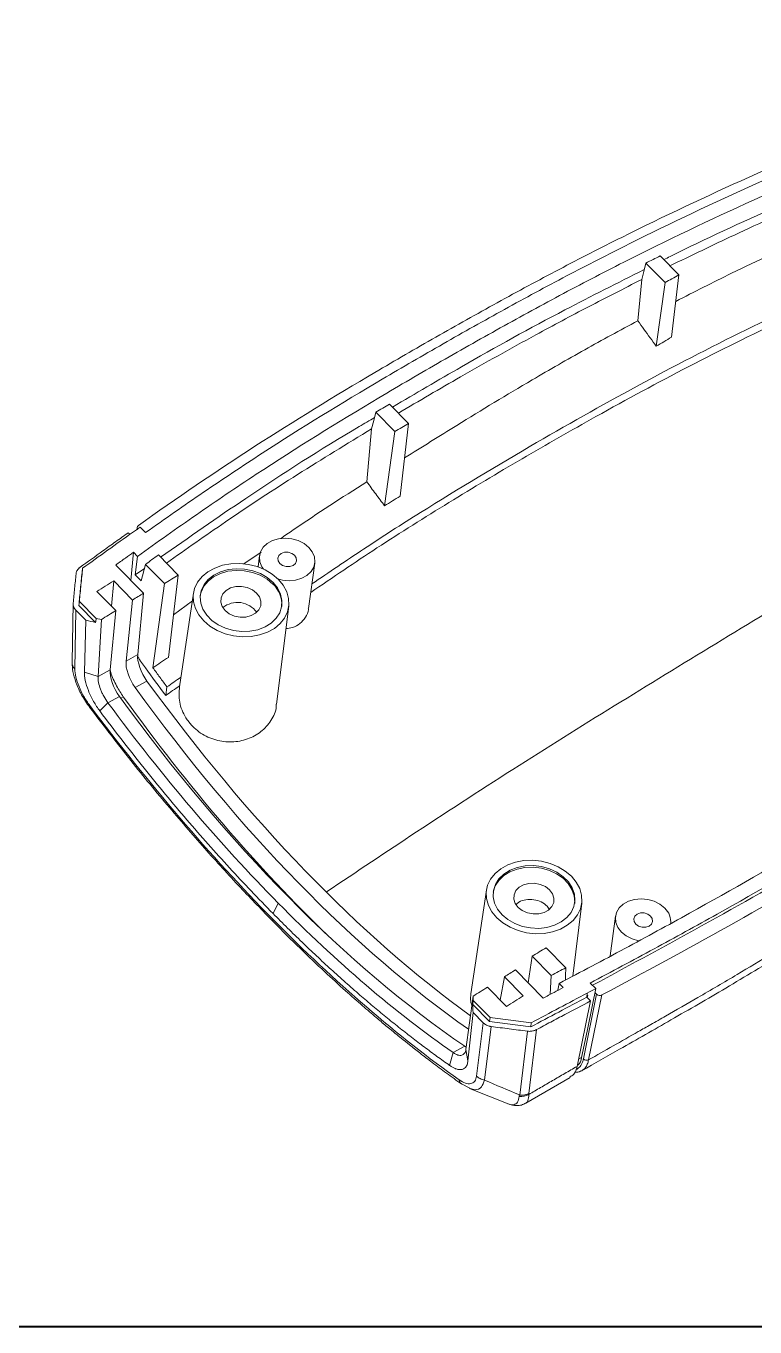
# Model space of a CAD drawing. Header units: inches. Extents: x 2021 to 3023, y 1089 to 1338.
# Drawn here: x 2230.9 to 2259.7, y 1141.9 to 1193.3 of the extents above; entities that cross this region are included whole.
import ezdxf

# ---------------------------------------------------------------- set-up
doc = ezdxf.new("R2010")
doc.units = ezdxf.units.IN
doc.layers.add('粗实线', color=7, linetype='Continuous', lineweight=30)

msp = doc.modelspace()

# ---------------------------------------------------------------- linework, layer by layer
at = {"color": 7, "linetype": 'Continuous', "lineweight": 15}
for p, q in [((2256.153, 1183.193), (2255.393, 1183.963)), ((2255.961, 1184.245), (2256.697, 1183.499)), ((2256.697, 1183.499), (2256.407, 1181.037)), ((2255.228, 1183.311), (2255.077, 1181.684)), ((2255.807, 1180.677), (2256.153, 1183.193)), ((2245.266, 1178.391), (2246.018, 1177.629)), ((2245.471, 1177.305), (2244.721, 1178.065)), ((2244.556, 1177.412), (2244.363, 1175.318)), ((2245.067, 1174.368), (2245.471, 1177.305)), ((2246.018, 1177.629), (2245.678, 1174.751)), ((2235, 1173.243), (2234.936, 1173.307)), ((2235.287, 1173.513), (2235.281, 1173.444)), ((2235.622, 1173.309), (2235.403, 1173.531)), ((2235.039, 1171.419), (2235.141, 1172.533)), ((2235.141, 1172.533), (2235.301, 1172.371)), ((2235.301, 1172.371), (2235.208, 1171.642)), ((2236.913, 1171.633), (2236.131, 1172.425)), ((2239.504, 1172.073), (2240.184, 1172.541)), ((2240.125, 1172.4), (2240.065, 1171.956)), ((2242.058, 1170.303), (2242.305, 1172.1)), ((2233.109, 1171.739), (2233.132, 1171.901)), ((2235.537, 1170.914), (2234.438, 1172.028)), ((2235.573, 1171.894), (2235.208, 1171.642)), ((2235.208, 1171.642), (2235.448, 1171.399)), ((2235.448, 1171.399), (2235.613, 1172.055)), ((2235.613, 1172.055), (2236.363, 1171.294)), ((2236.528, 1168.378), (2236.913, 1171.633)), ((2234.272, 1170.398), (2234.361, 1171.401)), ((2234.361, 1171.401), (2235.106, 1170.645)), ((2236.363, 1171.294), (2235.906, 1167.97)), ((2232.758, 1170.526), (2232.719, 1168.184)), ((2232.981, 1170.43), (2233.003, 1170.592)), ((2233.003, 1170.592), (2233.67, 1169.915)), ((2234.44, 1170.228), (2233.693, 1170.985)), ((2234.85, 1168.231), (2235.106, 1170.645)), ((2235.308, 1168.485), (2235.537, 1170.914)), ((2236.727, 1170.064), (2237.469, 1170.613)), ((2237.514, 1170.913), (2236.956, 1167.216)), ((2232.827, 1167.917), (2232.866, 1170.244)), ((2232.866, 1170.244), (2233.262, 1169.843)), ((2233.644, 1169.758), (2232.981, 1170.43)), ((2234.218, 1167.88), (2234.44, 1170.228)), ((2240.8, 1166.524), (2241.279, 1170.396)), ((2233.262, 1169.843), (2233.2, 1167.792)), ((2233.872, 1169.872), (2233.67, 1169.915)), ((2233.742, 1167.615), (2233.872, 1169.872)), ((2235.308, 1168.485), (2234.85, 1168.231)), ((2233.2, 1167.792), (2233.742, 1167.615)), ((2234.218, 1167.88), (2233.742, 1167.615)), ((2235.674, 1167.441), (2235.209, 1167.183)), ((2236.414, 1166.872), (2236.464, 1167.211)), ((2233.81, 1166.26), (2234.131, 1166.584)), ((2234.585, 1166.836), (2234.131, 1166.584)), ((2249.094, 1159.178), (2248.475, 1155.08)), ((2240.658, 1158.252), (2240.862, 1158.663)), ((2251.575, 1158.426), (2251.499, 1158.542)), ((2252.502, 1155.776), (2252.859, 1158.661)), ((2254.196, 1158.141), (2253.981, 1156.574)), ((2252.232, 1156.109), (2251.45, 1156.901)), ((2250.901, 1156.562), (2250.736, 1155.512)), ((2251.651, 1155.802), (2250.901, 1156.562)), ((2249.635, 1154.831), (2249.803, 1155.752)), ((2249.803, 1155.752), (2250.548, 1154.997)), ((2251.335, 1154.905), (2250.236, 1156.019)), ((2251.607, 1155.05), (2251.651, 1155.802)), ((2249.881, 1154.582), (2249.134, 1155.338)), ((2251.963, 1155.486), (2251.918, 1155.215)), ((2252.123, 1155.323), (2251.963, 1155.486)), ((2253.08, 1155.107), (2253.057, 1154.944)), ((2253.192, 1155.504), (2253.411, 1155.282)), ((2253.38, 1155.128), (2253.448, 1155.059)), ((2248.282, 1152.881), (2248.563, 1154.985)), ((2248.568, 1154.818), (2248.55, 1154.652)), ((2248.55, 1154.652), (2249.213, 1153.98)), ((2248.563, 1154.985), (2248.568, 1154.818)), ((2248.568, 1154.818), (2249.236, 1154.142)), ((2253.204, 1154.794), (2252.675, 1152.206)), ((2253.448, 1155.059), (2252.925, 1152.504)), ((2253.057, 1154.944), (2253.204, 1154.794)), ((2253.074, 1154.926), (2253.094, 1155.021)), ((2253.127, 1152.464), (2253.652, 1155.032)), ((2248.563, 1154.337), (2248.363, 1152.427)), ((2248.563, 1154.337), (2248.96, 1153.935)), ((2249.213, 1153.98), (2249.236, 1154.142)), ((2248.96, 1153.935), (2248.704, 1151.828)), ((2249.278, 1153.785), (2249.02, 1151.665)), ((2250.407, 1151.077), (2250.713, 1153.599)), ((2250.764, 1151.136), (2251.07, 1153.66)), ((2250.844, 1153.768), (2250.866, 1153.93)), ((2247.783, 1152.751), (2247.639, 1152.246)), ((2248.236, 1153.003), (2247.783, 1152.751)), ((2248.282, 1152.881), (2248.363, 1152.427)), ((2248.104, 1151.515), (2248.438, 1151.343)), ((2250.645, 1150.751), (2252.407, 1151.775)), ((2248.421, 1151.336), (2249.955, 1150.725))]:
    msp.add_line(p, q, dxfattribs=at)
at = {"color": 8, "linetype": 'Continuous', "lineweight": 15}
for p, q in [((2234.74, 1166.822), (2234.637, 1166.765)), ((2252.855, 1152.562), (2252.734, 1152.493))]:
    msp.add_line(p, q, dxfattribs=at)
at = {"color": 7, "linetype": 'Continuous', "lineweight": 15, "flags": 128}
for points in [[(2255.393, 1183.963), (2255.31, 1183.637), (2255.228, 1183.311)], [(2256.697, 1183.499), (2256.629, 1183.461), (2256.561, 1183.423), (2256.493, 1183.384), (2256.425, 1183.346), (2256.357, 1183.308), (2256.289, 1183.27), (2256.221, 1183.232), (2256.153, 1183.193)], [(2244.721, 1178.065), (2244.639, 1177.739), (2244.556, 1177.412)], [(2246.018, 1177.629), (2245.95, 1177.588), (2245.881, 1177.548), (2245.813, 1177.508), (2245.745, 1177.467), (2245.676, 1177.427), (2245.608, 1177.386), (2245.539, 1177.346), (2245.471, 1177.305)], [(2240.277, 1171.871), (2240.221, 1171.955), (2240.14, 1172.152), (2240.121, 1172.355), (2240.166, 1172.551), (2240.272, 1172.731), (2240.432, 1172.882), (2240.638, 1172.996), (2240.878, 1173.067), (2241.137, 1173.091), (2241.401, 1173.066), (2241.654, 1172.993), (2241.882, 1172.877), (2242.07, 1172.725), (2242.209, 1172.545), (2242.291, 1172.348), (2242.309, 1172.145), (2242.265, 1171.949), (2242.159, 1171.77), (2241.998, 1171.618), (2241.792, 1171.504), (2241.552, 1171.433), (2241.293, 1171.409), (2241.029, 1171.434), (2240.853, 1171.479)], [(2240.872, 1171.461), (2241.064, 1171.226), (2241.199, 1170.972), (2241.273, 1170.707), (2241.283, 1170.439), (2241.229, 1170.178), (2241.112, 1169.933), (2240.936, 1169.712), (2240.709, 1169.522), (2240.436, 1169.371), (2240.128, 1169.263), (2239.795, 1169.201), (2239.448, 1169.189), (2239.1, 1169.226), (2238.761, 1169.312), (2238.444, 1169.442), (2238.16, 1169.613), (2237.917, 1169.82), (2237.725, 1170.054), (2237.59, 1170.308), (2237.516, 1170.574), (2237.506, 1170.841), (2237.56, 1171.102), (2237.677, 1171.348), (2237.852, 1171.569), (2238.08, 1171.758), (2238.353, 1171.91), (2238.661, 1172.018), (2238.994, 1172.079), (2239.341, 1172.091), (2239.689, 1172.054), (2240.028, 1171.969), (2240.345, 1171.838), (2240.629, 1171.667), (2240.872, 1171.461)], [(2240.924, 1172.088), (2240.856, 1172.191), (2240.844, 1172.303), (2240.888, 1172.407), (2240.982, 1172.487), (2241.111, 1172.531), (2241.256, 1172.532), (2241.395, 1172.49), (2241.507, 1172.412), (2241.574, 1172.309), (2241.586, 1172.197), (2241.542, 1172.093), (2241.449, 1172.013), (2241.319, 1171.97), (2241.174, 1171.968), (2241.035, 1172.01), (2240.924, 1172.088)], [(2236.913, 1171.633), (2236.844, 1171.591), (2236.775, 1171.549), (2236.707, 1171.506), (2236.638, 1171.464), (2236.569, 1171.421), (2236.501, 1171.379), (2236.432, 1171.337), (2236.363, 1171.294)], [(2240.658, 1171.342), (2240.428, 1171.534), (2240.157, 1171.689), (2239.854, 1171.802), (2239.532, 1171.867), (2239.204, 1171.881), (2238.885, 1171.845), (2238.586, 1171.76), (2238.32, 1171.629), (2238.098, 1171.457), (2237.93, 1171.252), (2237.821, 1171.021), (2237.777, 1170.776), (2237.799, 1170.524), (2237.886, 1170.278), (2238.035, 1170.046), (2238.24, 1169.838), (2238.492, 1169.664), (2238.781, 1169.529), (2239.095, 1169.44), (2239.421, 1169.4), (2239.746, 1169.411), (2240.057, 1169.472), (2240.341, 1169.581), (2240.586, 1169.733), (2240.782, 1169.922), (2240.921, 1170.141), (2240.998, 1170.381), (2241.009, 1170.63), (2240.954, 1170.881), (2240.836, 1171.121), (2240.658, 1171.342)], [(2240.649, 1171.277), (2240.42, 1171.469), (2240.148, 1171.625), (2239.845, 1171.737), (2239.523, 1171.802), (2239.195, 1171.817), (2238.876, 1171.781), (2238.577, 1171.695), (2238.311, 1171.564), (2238.089, 1171.392), (2237.921, 1171.187), (2237.812, 1170.957), (2237.781, 1170.829)], [(2234.361, 1171.401), (2234.277, 1171.349), (2234.194, 1171.297), (2234.111, 1171.245), (2234.027, 1171.193), (2233.944, 1171.141), (2233.86, 1171.089), (2233.777, 1171.037), (2233.693, 1170.985)], [(2240.008, 1170.921), (2239.842, 1171.049), (2239.64, 1171.139), (2239.417, 1171.183), (2239.191, 1171.178), (2238.981, 1171.124), (2238.804, 1171.026), (2238.674, 1170.891), (2238.602, 1170.731), (2238.593, 1170.558), (2238.648, 1170.386), (2238.764, 1170.23), (2238.929, 1170.102), (2239.132, 1170.012), (2239.355, 1169.968), (2239.58, 1169.973), (2239.79, 1170.027), (2239.967, 1170.125), (2240.097, 1170.26), (2240.169, 1170.421), (2240.178, 1170.593), (2240.123, 1170.765), (2240.008, 1170.921)], [(2252.452, 1159.726), (2252.644, 1159.491), (2252.779, 1159.237), (2252.853, 1158.972), (2252.863, 1158.704), (2252.809, 1158.443), (2252.692, 1158.198), (2252.517, 1157.977), (2252.289, 1157.787), (2252.016, 1157.636), (2251.708, 1157.528), (2251.375, 1157.467), (2251.028, 1157.454), (2250.68, 1157.491), (2250.341, 1157.577), (2250.024, 1157.707), (2249.74, 1157.879), (2249.497, 1158.085), (2249.305, 1158.319), (2249.17, 1158.573), (2249.096, 1158.839), (2249.086, 1159.107), (2249.14, 1159.367), (2249.257, 1159.613), (2249.433, 1159.834), (2249.66, 1160.023), (2249.933, 1160.175), (2250.241, 1160.283), (2250.574, 1160.344), (2250.921, 1160.356), (2251.269, 1160.319), (2251.608, 1160.234), (2251.925, 1160.103), (2252.209, 1159.932), (2252.452, 1159.726)], [(2249.711, 1158.204), (2249.533, 1158.424), (2249.415, 1158.665), (2249.36, 1158.915), (2249.371, 1159.165), (2249.448, 1159.404), (2249.587, 1159.623), (2249.783, 1159.812), (2250.028, 1159.965), (2250.312, 1160.074), (2250.623, 1160.135), (2250.948, 1160.145), (2251.274, 1160.105), (2251.588, 1160.016), (2251.877, 1159.882), (2252.129, 1159.707), (2252.334, 1159.5), (2252.483, 1159.268), (2252.57, 1159.021), (2252.592, 1158.77), (2252.548, 1158.524), (2252.439, 1158.294), (2252.271, 1158.089), (2252.049, 1157.917), (2251.783, 1157.786), (2251.485, 1157.7), (2251.165, 1157.664), (2250.837, 1157.679), (2250.516, 1157.744), (2250.212, 1157.856), (2249.941, 1158.012), (2249.711, 1158.204)], [(2252.58, 1158.652), (2252.583, 1158.705), (2252.561, 1158.957), (2252.474, 1159.203), (2252.325, 1159.435), (2252.12, 1159.643), (2251.868, 1159.817), (2251.579, 1159.952), (2251.265, 1160.041), (2250.939, 1160.081), (2250.614, 1160.07), (2250.303, 1160.009), (2250.019, 1159.9), (2249.774, 1159.748), (2249.578, 1159.559), (2249.439, 1159.34), (2249.362, 1159.1), (2249.361, 1159.094)], [(2250.344, 1158.495), (2250.229, 1158.652), (2250.173, 1158.823), (2250.182, 1158.996), (2250.254, 1159.156), (2250.384, 1159.291), (2250.561, 1159.39), (2250.771, 1159.443), (2250.997, 1159.448), (2251.22, 1159.404), (2251.422, 1159.314), (2251.588, 1159.186), (2251.703, 1159.03), (2251.758, 1158.859), (2251.75, 1158.686), (2251.677, 1158.525), (2251.547, 1158.39), (2251.37, 1158.292), (2251.16, 1158.238), (2250.935, 1158.233), (2250.712, 1158.277), (2250.509, 1158.367), (2250.344, 1158.495)], [(2255.099, 1157.176), (2254.847, 1157.248), (2254.619, 1157.364), (2254.43, 1157.517), (2254.291, 1157.696), (2254.21, 1157.893), (2254.191, 1158.096), (2254.236, 1158.293), (2254.342, 1158.472), (2254.503, 1158.623), (2254.709, 1158.738), (2254.949, 1158.809), (2255.208, 1158.832), (2255.472, 1158.807), (2255.725, 1158.735), (2255.952, 1158.619), (2256.141, 1158.466), (2256.141, 1158.466)], [(2255.577, 1158.153), (2255.466, 1158.232), (2255.327, 1158.273), (2255.182, 1158.272), (2255.052, 1158.228), (2254.958, 1158.148), (2254.914, 1158.044), (2254.927, 1157.932), (2254.994, 1157.83), (2255.106, 1157.751), (2255.245, 1157.71), (2255.39, 1157.711), (2255.519, 1157.755), (2255.613, 1157.835), (2255.657, 1157.939), (2255.644, 1158.051), (2255.577, 1158.153)], [(2250.901, 1156.562), (2250.969, 1156.605), (2251.038, 1156.647), (2251.107, 1156.69), (2251.175, 1156.732), (2251.244, 1156.774), (2251.313, 1156.817), (2251.381, 1156.859), (2251.45, 1156.901)], [(2252.213, 1155.62), (2252.22, 1155.793), (2252.232, 1156.109)], [(2253.411, 1155.282), (2253.281, 1154.647), (2253.068, 1153.605), (2252.855, 1152.562)], [(2249.881, 1154.582), (2249.964, 1154.634), (2250.048, 1154.686), (2250.131, 1154.738), (2250.214, 1154.789), (2250.298, 1154.841), (2250.381, 1154.893), (2250.465, 1154.945), (2250.548, 1154.997)]]:
    msp.add_lwpolyline(points, dxfattribs=at)
at = {"color": 7, "linetype": 'Continuous', "lineweight": 15}
for centre, radius, start, end in [((2239.892, 1170.466), 1.11, 355.9367, 47.0092), ((2239.254, 1169.616), 0.933, 35.7942, 128.5661), ((2255.642, 1157.923), 0.737, 353.6809, 47.4717), ((2253.055, 1152.63), 0.181, 224.3434, 293.5435), ((2250.473, 1151.594), 0.576, 261.5736, 300.3921)]:
    msp.add_arc(centre, radius, start, end, dxfattribs=at)
for centre, major_axis, ratio, start_param, end_param in [((2235.362, 953.838), (241.104, 248.125), 0.489317, 1.103652, 1.105248), ((2235.362, 953.838), (241.104, 248.125), 0.489317, 1.107714, 1.109819), ((2235.933, 1167.876), (-0.488, 0.873), 0.45319, 0.581015, 1.827219), ((2235.476, 1167.623), (-0.483, 0.876), 0.461142, 0.583817, 1.830021), ((2234.844, 1167.272), (-0.488, 0.873), 0.45319, 0.581015, 1.827219), ((2245.606, 1184.15), (-18.736, 33.496), 0.45319, 1.827219, 2.370364), ((2245.441, 1184.058), (-18.53, 33.61), 0.461142, 1.830021, 2.389651), ((2244.517, 1183.545), (-18.736, 33.496), 0.45319, 1.827219, 2.40659), ((2245.441, 1184.058), (-19.134, 34.705), 0.461142, 1.824004, 2.164559), ((2235.074, 954.13), (250.999, 238.105), 0.436308, 1.122527, 1.124123), ((2235.074, 954.13), (250.999, 238.105), 0.436308, 1.12659, 1.128694), ((2248.139, 1153.798), (-0.488, 0.873), 0.45319, 2.40659, 2.499375)]:
    msp.add_ellipse(centre, major_axis=major_axis, ratio=ratio, start_param=start_param, end_param=end_param, dxfattribs=at)
for points, knots in [([(2235.336, 1173.592), (2236.849, 1174.667), (2238.38, 1175.713), (2241.5, 1177.728), (2243.086, 1178.699), (2245.486, 1180.114), (2246.289, 1180.579), (2247.9, 1181.497), (2248.708, 1181.951), (2250.33, 1182.845), (2251.145, 1183.284), (2252.785, 1184.146), (2253.611, 1184.568), (2256.103, 1185.81), (2257.783, 1186.603), (2261.171, 1188.127), (2262.878, 1188.86), (2266.318, 1190.265), (2268.051, 1190.936), (2271.549, 1192.204), (2273.317, 1192.799), (2275.115, 1193.336)], [0, 0, 0, 0, 0.125, 0.125, 0.25, 0.25, 0.3125, 0.3125, 0.375, 0.375, 0.4375, 0.4375, 0.5, 0.5, 0.625, 0.625, 0.75, 0.75, 0.875, 0.875, 1, 1, 1, 1]), ([(2276.041, 1192.73), (2274.193, 1192.186), (2272.376, 1191.579), (2268.786, 1190.281), (2267.009, 1189.592), (2263.48, 1188.15), (2261.731, 1187.396), (2258.258, 1185.827), (2256.536, 1185.01), (2253.985, 1183.729), (2253.14, 1183.293), (2251.46, 1182.403), (2250.626, 1181.948), (2248.964, 1181.025), (2248.135, 1180.557), (2246.484, 1179.608), (2245.662, 1179.128), (2243.206, 1177.664), (2241.586, 1176.659), (2239.201, 1175.091), (2238.413, 1174.559), (2236.849, 1173.476), (2236.074, 1172.926), (2235.301, 1172.371)], [0, 0, 0, 0, 0.125, 0.125, 0.25, 0.25, 0.375, 0.375, 0.5, 0.5, 0.5625, 0.5625, 0.625, 0.625, 0.6875, 0.6875, 0.75, 0.75, 0.875, 0.875, 0.9375, 0.9375, 1, 1, 1, 1]), ([(2275.421, 1193.093), (2273.621, 1192.555), (2271.852, 1191.959), (2268.349, 1190.688), (2266.614, 1190.015), (2263.173, 1188.608), (2261.466, 1187.874), (2258.079, 1186.349), (2256.4, 1185.555), (2253.909, 1184.312), (2253.083, 1183.889), (2251.44, 1183.025), (2250.623, 1182.583), (2248.998, 1181.687), (2248.189, 1181.232), (2246.576, 1180.311), (2245.773, 1179.845), (2243.372, 1178.428), (2241.787, 1177.456), (2239.448, 1175.941), (2238.675, 1175.427), (2237.14, 1174.38), (2236.379, 1173.848), (2235.622, 1173.309)], [0, 0, 0, 0, 0.125, 0.125, 0.25, 0.25, 0.375, 0.375, 0.5, 0.5, 0.5625, 0.5625, 0.625, 0.625, 0.6875, 0.6875, 0.75, 0.75, 0.875, 0.875, 0.9375, 0.9375, 1, 1, 1, 1]), ([(2266.137, 1188.529), (2265.724, 1188.368), (2263.856, 1187.641), (2260.596, 1186.205), (2257.66, 1184.892), (2256.189, 1184.143), (2256.105, 1184.1)], [0, 0, 0, 0, 0.1213945, 0.5477547, 0.9741057, 1, 1, 1, 1]), ([(2256.345, 1183.856), (2257.192, 1184.265), (2259.064, 1185.169), (2262.295, 1186.617), (2264.696, 1187.61), (2266.044, 1188.168)], [0, 0, 0, 0, 0.265895, 0.587685, 1, 1, 1, 1]), ([(2256.574, 1182.452), (2257.308, 1182.825), (2259.07, 1183.721), (2262.182, 1185.174), (2264.581, 1186.263), (2265.924, 1186.873)], [0, 0, 0, 0, 0.239493, 0.574334, 1, 1, 1, 1]), ([(2242.192, 1171.278), (2242.872, 1171.742), (2244.287, 1172.707), (2247.236, 1174.593), (2250.928, 1176.81), (2255.308, 1179.276), (2259.621, 1181.493), (2264.012, 1183.538), (2266.994, 1184.817), (2268.485, 1185.457)], [0, 0, 0, 0, 0.082318, 0.171334, 0.349624, 0.51191, 0.674175, 0.837085, 1, 1, 1, 1]), ([(2242.146, 1170.945), (2243.016, 1171.536), (2244.811, 1172.756), (2247.605, 1174.507), (2250.493, 1176.237), (2253.653, 1178.042), (2257.083, 1179.898), (2260.813, 1181.74), (2264.596, 1183.476), (2267.158, 1184.572), (2268.439, 1185.12)], [0, 0, 0, 0, 0.105177, 0.217036, 0.329129, 0.441225, 0.580716, 0.720203, 0.860102, 1, 1, 1, 1]), ([(2255.328, 1183.705), (2254.28, 1183.18), (2251.839, 1181.957), (2248.535, 1180.131), (2246.287, 1178.806), (2245.382, 1178.273)], [0, 0, 0, 0, 0.310251, 0.722472, 1, 1, 1, 1]), ([(2245.615, 1178.037), (2246.431, 1178.516), (2248.229, 1179.57), (2250.733, 1180.965), (2253.12, 1182.245), (2254.525, 1182.956), (2255.228, 1183.311)], [0, 0, 0, 0, 0.258349, 0.569409, 0.784676, 1, 1, 1, 1]), ([(2245.856, 1176.259), (2246.543, 1176.691), (2248.212, 1177.741), (2250.585, 1179.168), (2252.972, 1180.548), (2254.375, 1181.306), (2255.077, 1181.684)], [0, 0, 0, 0, 0.226816, 0.551578, 0.775744, 1, 1, 1, 1]), ([(2255.077, 1181.684), (2255.158, 1181.572), (2255.319, 1181.346), (2255.562, 1181.01), (2255.725, 1180.788), (2255.807, 1180.677)], [0, 0, 0, 0, 0.333287, 0.66661, 1, 1, 1, 1]), ([(2255.807, 1180.677), (2255.907, 1180.737), (2256.007, 1180.797), (2256.107, 1180.857), (2256.207, 1180.917), (2256.307, 1180.977), (2256.407, 1181.037)], [0, 0, 0, 0, 0.00076816, 0.00076816, 0.00076816, 0.001536322, 0.001536322, 0.001536322, 0.001536322]), ([(2289.448, 1179.143), (2288.117, 1178.076), (2286.727, 1177.036), (2283.881, 1174.983), (2282.427, 1173.968), (2279.472, 1171.944), (2277.972, 1170.938), (2274.93, 1168.933), (2273.386, 1167.936), (2271.03, 1166.456), (2270.239, 1165.966), (2268.642, 1164.991), (2267.837, 1164.507), (2266.219, 1163.539), (2265.406, 1163.055), (2263.774, 1162.088), (2262.954, 1161.605), (2260.481, 1160.159), (2258.814, 1159.201), (2256.271, 1157.792), (2255.417, 1157.327), (2253.698, 1156.403), (2252.831, 1155.945), (2251.963, 1155.486)], [0, 0, 0, 0, 0.125, 0.125, 0.25, 0.25, 0.375, 0.375, 0.5, 0.5, 0.5625, 0.5625, 0.625, 0.625, 0.6875, 0.6875, 0.75, 0.75, 0.875, 0.875, 0.9375, 0.9375, 1, 1, 1, 1]), ([(2253.192, 1155.504), (2254.038, 1155.952), (2254.88, 1156.402), (2256.552, 1157.308), (2257.383, 1157.765), (2259.854, 1159.147), (2261.476, 1160.085), (2263.883, 1161.498), (2264.681, 1161.969), (2266.27, 1162.913), (2267.062, 1163.384), (2268.637, 1164.328), (2269.42, 1164.801), (2270.973, 1165.754), (2271.744, 1166.233), (2274.037, 1167.677), (2275.543, 1168.651), (2278.511, 1170.608), (2279.974, 1171.59), (2282.855, 1173.562), (2284.273, 1174.552), (2287.053, 1176.552), (2288.412, 1177.564), (2289.72, 1178.603)], [0, 0, 0, 0, 0.0625, 0.0625, 0.125, 0.125, 0.25, 0.25, 0.3125, 0.3125, 0.375, 0.375, 0.4375, 0.4375, 0.5, 0.5, 0.625, 0.625, 0.75, 0.75, 0.875, 0.875, 1, 1, 1, 1]), ([(2289.679, 1178.442), (2288.743, 1177.717), (2286.869, 1176.268), (2283.573, 1173.927), (2279.864, 1171.364), (2275.694, 1168.598), (2271.408, 1165.87), (2266.999, 1163.195), (2262.499, 1160.54), (2257.949, 1157.924), (2254.823, 1156.244), (2253.28, 1155.415)], [0, 0, 0, 0, 0.088491, 0.176994, 0.295046, 0.413127, 0.531172, 0.648882, 0.7666, 0.884794, 1, 1, 1, 1]), ([(2244.668, 1177.855), (2244.467, 1177.738), (2242.735, 1176.73), (2239.898, 1174.914), (2237.332, 1173.119), (2236.216, 1172.339)], [0, 0, 0, 0, 0.069141, 0.59527, 1, 1, 1, 1]), ([(2253.652, 1155.032), (2255.341, 1155.927), (2257.012, 1156.831), (2260.302, 1158.674), (2261.921, 1159.612), (2264.324, 1161.023), (2265.121, 1161.495), (2266.709, 1162.437), (2267.499, 1162.908), (2269.073, 1163.851), (2269.855, 1164.324), (2271.406, 1165.277), (2272.176, 1165.755), (2274.467, 1167.199), (2275.971, 1168.172), (2278.934, 1170.127), (2280.396, 1171.108), (2283.276, 1173.08), (2284.695, 1174.07), (2287.472, 1176.068), (2288.829, 1177.079), (2290.135, 1178.115)], [0, 0, 0, 0, 0.125, 0.125, 0.25, 0.25, 0.3125, 0.3125, 0.375, 0.375, 0.4375, 0.4375, 0.5, 0.5, 0.625, 0.625, 0.75, 0.75, 0.875, 0.875, 1, 1, 1, 1]), ([(2236.446, 1172.106), (2237.22, 1172.652), (2238.923, 1173.853), (2241.625, 1175.626), (2243.577, 1176.815), (2244.556, 1177.412)], [0, 0, 0, 0, 0.293362, 0.645646, 1, 1, 1, 1]), ([(2289.761, 1176.631), (2289.656, 1176.551), (2289.443, 1176.391), (2289.118, 1176.146), (2288.786, 1175.895), (2288.444, 1175.638), (2288.095, 1175.376), (2287.514, 1174.94), (2286.66, 1174.302), (2285.56, 1173.482), (2284.311, 1172.553), (2282.949, 1171.543), (2281.582, 1170.541), (2280.103, 1169.482), (2278.431, 1168.312), (2276.83, 1167.218), (2275.481, 1166.31), (2274.408, 1165.593), (2273.345, 1164.889), (2271.97, 1163.983), (2270.093, 1162.757), (2268.13, 1161.502), (2266.522, 1160.483), (2264.969, 1159.502), (2262.929, 1158.222), (2260.749, 1156.883), (2258.948, 1155.804), (2257.547, 1154.984), (2256.403, 1154.327), (2255.618, 1153.88), (2254.928, 1153.487), (2254.109, 1153.023), (2253.452, 1152.649), (2253.127, 1152.464)], [0, 0, 0, 0, 0.01018, 0.020535, 0.031064, 0.04177, 0.052652, 0.063709, 0.095605, 0.13065, 0.162499, 0.206226, 0.249725, 0.280649, 0.333025, 0.392088, 0.415533, 0.445627, 0.481109, 0.502968, 0.557875, 0.632751, 0.658791, 0.684531, 0.754685, 0.818067, 0.853008, 0.892566, 0.924443, 0.93909, 0.951344, 0.975954, 1, 1, 1, 1]), ([(2252.867, 1152.038), (2253.364, 1152.322), (2254.547, 1152.996), (2256.444, 1154.074), (2258.606, 1155.33), (2260.893, 1156.706), (2263.307, 1158.201), (2265.848, 1159.799), (2268.495, 1161.477), (2271.226, 1163.242), (2274.019, 1165.084), (2276.886, 1167.008), (2279.351, 1168.711), (2281.406, 1170.182), (2283.022, 1171.368), (2284.65, 1172.577), (2286.281, 1173.792), (2287.905, 1175.005), (2288.939, 1175.784), (2289.462, 1176.177)], [0, 0, 0, 0, 0.036841, 0.087716, 0.142559, 0.201273, 0.263769, 0.330044, 0.400179, 0.472743, 0.548981, 0.628956, 0.7127, 0.75809, 0.80445, 0.851779, 0.900133, 0.949543, 1, 1, 1, 1]), ([(2240.965, 1173.079), (2241.127, 1173.191), (2242.24, 1173.96), (2243.385, 1174.692), (2244.363, 1175.318)], [0, 0, 0, 0, 0.145684, 1, 1, 1, 1]), ([(2244.363, 1175.318), (2244.48, 1175.159), (2244.714, 1174.84), (2244.949, 1174.526), (2245.067, 1174.368)], [0, 0, 0, 0, 0.500022, 1, 1, 1, 1]), ([(2245.067, 1174.368), (2245.169, 1174.432), (2245.271, 1174.496), (2245.373, 1174.56), (2245.475, 1174.624), (2245.577, 1174.688), (2245.678, 1174.751)], [0, 0, 0, 0, 0.000781445, 0.000781445, 0.000781445, 0.001562889, 0.001562889, 0.001562889, 0.001562889]), ([(2234.936, 1173.307), (2234.769, 1173.187), (2234.601, 1173.068), (2234.434, 1172.948), (2234.267, 1172.828), (2234.1, 1172.708), (2233.932, 1172.587), (2233.633, 1172.372), (2233.333, 1172.156), (2233.032, 1171.94)], [0, 0, 0, 0, 0.001364407, 0.001364407, 0.001364407, 0.002728814, 0.002728814, 0.002728814, 0.005175308, 0.005175308, 0.005175308, 0.005175308]), ([(2235.107, 1173.32), (2234.778, 1173.084), (2234.449, 1172.848), (2234.12, 1172.612), (2233.791, 1172.375), (2233.461, 1172.138), (2233.132, 1171.901)], [0, 0, 0, 0, 0.002684658, 0.002684658, 0.002684658, 0.005369355, 0.005369355, 0.005369355, 0.005369355]), ([(2235.32, 1173.429), (2235.296, 1173.454), (2235.285, 1173.484), (2235.291, 1173.544), (2235.308, 1173.572), (2235.336, 1173.592)], [0, 0, 0, 0, 0.5, 0.5, 1, 1, 1, 1]), ([(2234.438, 1172.028), (2234.502, 1172.074), (2234.565, 1172.12), (2234.629, 1172.166), (2234.693, 1172.211), (2234.756, 1172.257), (2234.82, 1172.303), (2234.927, 1172.38), (2235.034, 1172.456), (2235.141, 1172.533)], [0, 0, 0, 0, 0.000519691, 0.000519691, 0.000519691, 0.001039382, 0.001039382, 0.001039382, 0.00191163, 0.00191163, 0.00191163, 0.00191163]), ([(2232.872, 1171.678), (2232.853, 1171.486), (2232.834, 1171.294), (2232.815, 1171.102), (2232.796, 1170.91), (2232.777, 1170.718), (2232.758, 1170.526)], [0, 0, 0, 0, 0.001451062, 0.001451062, 0.001451062, 0.002902126, 0.002902126, 0.002902126, 0.002902126]), ([(2232.872, 1171.678), (2232.873, 1171.692), (2232.877, 1171.718), (2232.888, 1171.756), (2232.903, 1171.792), (2232.922, 1171.824), (2232.942, 1171.853), (2232.964, 1171.879), (2232.986, 1171.902), (2233.009, 1171.922), (2233.025, 1171.934), (2233.032, 1171.94)], [0, 0, 0, 0, 0.135878, 0.266955, 0.392402, 0.511551, 0.623893, 0.729072, 0.826869, 0.917181, 1, 1, 1, 1]), ([(2232.981, 1170.43), (2233.002, 1170.648), (2233.024, 1170.866), (2233.045, 1171.085), (2233.067, 1171.303), (2233.088, 1171.521), (2233.109, 1171.739)], [0, 0, 0, 0, 0.00164854, 0.00164854, 0.00164854, 0.003297083, 0.003297083, 0.003297083, 0.003297083]), ([(2233.132, 1171.901), (2233.11, 1171.683), (2233.089, 1171.465), (2233.067, 1171.246), (2233.046, 1171.028), (2233.025, 1170.81), (2233.003, 1170.592)], [0, 0, 0, 0, 0.001648536, 0.001648536, 0.001648536, 0.003297074, 0.003297074, 0.003297074, 0.003297074]), ([(2232.866, 1170.244), (2232.857, 1170.253), (2232.838, 1170.274), (2232.813, 1170.309), (2232.789, 1170.351), (2232.766, 1170.408), (2232.755, 1170.468), (2232.757, 1170.511), (2232.758, 1170.526)], [0, 0, 0, 0, 0.116496, 0.250823, 0.402892, 0.572067, 0.852838, 1, 1, 1, 1]), ([(2241.169, 1169.513), (2241.257, 1169.523), (2241.46, 1169.546), (2241.736, 1169.705), (2241.949, 1169.953), (2242.056, 1170.169), (2242.053, 1170.292), (2242.052, 1170.303)], [0, 0, 0, 0, 0.191036, 0.446834, 0.706135, 0.971907, 1, 1, 1, 1]), ([(2232.719, 1168.184), (2232.715, 1168.138), (2232.721, 1168.089), (2232.759, 1167.997), (2232.789, 1167.954), (2232.827, 1167.917)], [0, 0, 0, 0, 0.5, 0.5, 1, 1, 1, 1]), ([(2232.718, 1168.159), (2232.724, 1168.047), (2232.737, 1167.81), (2232.863, 1167.377), (2233.083, 1166.877), (2233.301, 1166.561), (2233.415, 1166.396)], [0, 0, 0, 0, 0.210009, 0.447104, 0.71071, 1, 1, 1, 1]), ([(2235.309, 1168.395), (2235.41, 1168.251), (2235.774, 1167.736), (2236.146, 1167.234), (2236.414, 1166.872)], [0, 0, 0, 0, 0.278385, 1, 1, 1, 1]), ([(2235.906, 1167.97), (2236.009, 1168.038), (2236.216, 1168.174), (2236.424, 1168.309), (2236.528, 1168.378)], [0, 0, 0, 0, 0.4951796, 1, 1, 1, 1]), ([(2235.906, 1167.97), (2235.999, 1167.843), (2236.184, 1167.589), (2236.371, 1167.337), (2236.464, 1167.211)], [0, 0, 0, 0, 0.500126, 1, 1, 1, 1]), ([(2232.827, 1167.917), (2232.827, 1167.822), (2232.841, 1167.712), (2232.896, 1167.475), (2232.937, 1167.349), (2233.042, 1167.091), (2233.106, 1166.96), (2233.251, 1166.706), (2233.331, 1166.583), (2233.416, 1166.471)], [0, 0, 0, 0, 0.25, 0.25, 0.5, 0.5, 0.75, 0.75, 1, 1, 1, 1]), ([(2233.81, 1166.26), (2233.728, 1166.371), (2233.558, 1166.626), (2233.345, 1167.065), (2233.217, 1167.483), (2233.198, 1167.702), (2233.2, 1167.792)], [0, 0, 0, 0, 0.25, 0.5, 0.75, 0.9999998, 0.9999998, 0.9999998, 0.9999998]), ([(2234.131, 1166.584), (2234.07, 1166.667), (2234.015, 1166.753), (2233.941, 1166.889), (2233.917, 1166.936), (2233.874, 1167.028), (2233.855, 1167.074), (2233.803, 1167.211), (2233.777, 1167.302), (2233.744, 1167.469), (2233.738, 1167.547), (2233.742, 1167.615)], [0, 0, 0, 0, 0.25, 0.25, 0.375, 0.375, 0.5, 0.5, 0.75, 0.75, 1, 1, 1, 1]), ([(2234.74, 1166.822), (2234.65, 1166.961), (2234.454, 1167.261), (2234.276, 1167.642), (2234.231, 1167.843), (2234.224, 1167.875)], [0, 0, 0, 0, 0.41783, 0.906422, 1, 1, 1, 1]), ([(2236.962, 1167.216), (2236.95, 1167.012), (2236.923, 1166.594), (2237.121, 1166.12), (2237.405, 1165.706), (2237.776, 1165.359), (2238.377, 1165.082), (2239.03, 1165.004), (2239.658, 1165.122), (2240.207, 1165.42), (2240.595, 1165.87), (2240.793, 1166.265), (2240.786, 1166.493), (2240.785, 1166.524)], [0, 0, 0, 0, 0.1065417, 0.2195534, 0.2542842, 0.3593875, 0.4646006, 0.5673925, 0.6690949, 0.7717751, 0.8764996, 0.9834406, 1, 1, 1, 1]), ([(2233.416, 1166.471), (2234.576, 1164.927), (2235.766, 1163.442), (2238.184, 1160.619), (2239.411, 1159.282), (2240.644, 1158.032)], [0, 0, 0, 0, 0.5, 0.5, 1, 1, 1, 1]), ([(2240.862, 1158.663), (2239.708, 1159.832), (2238.563, 1161.085), (2236.311, 1163.736), (2235.206, 1165.131), (2234.131, 1166.584)], [0, 0, 0, 0, 0.5, 0.5, 1, 1, 1, 1]), ([(2233.408, 1166.407), (2233.916, 1165.74), (2234.923, 1164.42), (2236.442, 1162.566), (2237.922, 1160.852), (2239.327, 1159.307), (2240.241, 1158.368), (2240.677, 1157.919)], [0, 0, 0, 0, 0.216549, 0.429067, 0.631483, 0.823799, 1, 1, 1, 1]), ([(2251.499, 1158.542), (2251.425, 1158.602), (2251.276, 1158.724), (2250.965, 1158.813), (2250.652, 1158.809), (2250.401, 1158.735), (2250.304, 1158.641), (2250.271, 1158.608)], [0, 0, 0, 0, 0.220152, 0.440304, 0.660457, 0.880609, 1, 1, 1, 1]), ([(2240.658, 1158.252), (2240.754, 1158.155), (2240.945, 1157.963), (2241.231, 1157.678), (2241.517, 1157.397), (2241.804, 1157.119), (2242.09, 1156.845), (2242.377, 1156.574), (2242.663, 1156.307), (2242.949, 1156.044), (2243.236, 1155.784), (2243.522, 1155.528), (2243.808, 1155.276), (2244.17, 1154.961), (2244.605, 1154.59), (2245.115, 1154.167), (2245.623, 1153.756), (2246.13, 1153.359), (2246.635, 1152.975), (2247.138, 1152.602), (2247.472, 1152.365), (2247.639, 1152.246)], [0, 0, 0, 0, 0.040827, 0.081626, 0.122403, 0.163163, 0.203912, 0.244656, 0.2854, 0.326151, 0.366914, 0.407694, 0.448498, 0.489332, 0.562359, 0.635306, 0.708207, 0.781094, 0.854, 0.926958, 1, 1, 1, 1]), ([(2247.783, 1152.751), (2246.644, 1153.539), (2245.491, 1154.433), (2243.174, 1156.412), (2242.017, 1157.492), (2240.862, 1158.663)], [0, 0, 0, 0, 0.5, 0.5, 1, 1, 1, 1]), ([(2240.644, 1158.032), (2241.877, 1156.783), (2243.116, 1155.621), (2245.579, 1153.497), (2246.805, 1152.535), (2248.01, 1151.682)], [0, 0, 0, 0, 0.5, 0.5, 1, 1, 1, 1]), ([(2240.678, 1157.918), (2241.031, 1157.564), (2241.704, 1156.889), (2242.653, 1155.99), (2243.474, 1155.238), (2244.151, 1154.64), (2244.684, 1154.181), (2245.058, 1153.866), (2245.31, 1153.658), (2245.511, 1153.493), (2245.754, 1153.295), (2246.078, 1153.035), (2246.484, 1152.716), (2246.972, 1152.342), (2247.525, 1151.929), (2247.914, 1151.651), (2248.115, 1151.508)], [0, 0, 0, 0, 0.141925, 0.270766, 0.380507, 0.471139, 0.542656, 0.595053, 0.6218, 0.643835, 0.676303, 0.719931, 0.774721, 0.840676, 0.917798, 1, 1, 1, 1]), ([(2250.866, 1153.93), (2251.234, 1154.127), (2251.603, 1154.324), (2251.973, 1154.52), (2252.342, 1154.716), (2252.711, 1154.911), (2253.08, 1155.106)], [0, 0, 0, 0, 0.002684656, 0.002684656, 0.002684656, 0.005369354, 0.005369354, 0.005369354, 0.005369354]), ([(2251.335, 1154.905), (2251.406, 1154.943), (2251.478, 1154.981), (2251.549, 1155.019), (2251.621, 1155.057), (2251.692, 1155.095), (2251.764, 1155.133), (2251.884, 1155.196), (2252.003, 1155.26), (2252.123, 1155.323)], [0, 0, 0, 0, 0.000519691, 0.000519691, 0.000519691, 0.001039382, 0.001039382, 0.001039382, 0.00191163, 0.00191163, 0.00191163, 0.00191163]), ([(2248.515, 1154.627), (2248.509, 1154.641), (2248.472, 1154.729), (2248.455, 1154.883), (2248.473, 1155.022), (2248.48, 1155.079)], [0, 0, 0, 0, 0.103276, 0.627896, 1, 1, 1, 1]), ([(2253.057, 1154.944), (2252.688, 1154.749), (2252.319, 1154.554), (2251.95, 1154.358), (2251.581, 1154.162), (2251.212, 1153.966), (2250.844, 1153.768)], [0, 0, 0, 0, 0.002683361, 0.002683361, 0.002683361, 0.005366763, 0.005366763, 0.005366763, 0.005366763]), ([(2251.07, 1153.66), (2251.258, 1153.761), (2251.445, 1153.861), (2251.633, 1153.961), (2251.82, 1154.061), (2252.008, 1154.16), (2252.195, 1154.26), (2252.532, 1154.438), (2252.868, 1154.616), (2253.204, 1154.794)], [0, 0, 0, 0, 0.001364407, 0.001364407, 0.001364407, 0.002728814, 0.002728814, 0.002728814, 0.005175307, 0.005175307, 0.005175307, 0.005175307]), ([(2253.448, 1155.059), (2253.472, 1155.035), (2253.507, 1155.018), (2253.581, 1155.008), (2253.621, 1155.015), (2253.652, 1155.032)], [0, 0, 0, 0, 0.5, 0.5, 1, 1, 1, 1]), ([(2249.236, 1154.142), (2249.507, 1154.107), (2249.779, 1154.072), (2250.051, 1154.036), (2250.322, 1154.001), (2250.594, 1153.965), (2250.866, 1153.93)], [0, 0, 0, 0, 0.001648536, 0.001648536, 0.001648536, 0.003297074, 0.003297074, 0.003297074, 0.003297074]), ([(2249.278, 1153.785), (2249.267, 1153.787), (2249.24, 1153.791), (2249.191, 1153.802), (2249.127, 1153.823), (2249.061, 1153.855), (2249.003, 1153.895), (2248.973, 1153.923), (2248.96, 1153.935)], [0, 0, 0, 0, 0.087132, 0.220021, 0.399625, 0.635335, 0.835798, 1, 1, 1, 1]), ([(2250.844, 1153.768), (2250.572, 1153.804), (2250.3, 1153.839), (2250.028, 1153.874), (2249.757, 1153.91), (2249.485, 1153.945), (2249.213, 1153.98)], [0, 0, 0, 0, 0.00164854, 0.00164854, 0.00164854, 0.003297083, 0.003297083, 0.003297083, 0.003297083]), ([(2249.278, 1153.785), (2249.517, 1153.754), (2249.756, 1153.723), (2249.995, 1153.692), (2250.234, 1153.661), (2250.474, 1153.63), (2250.713, 1153.599)], [0, 0, 0, 0, 0.001451062, 0.001451062, 0.001451062, 0.002902126, 0.002902126, 0.002902126, 0.002902126]), ([(2251.07, 1153.66), (2251.057, 1153.654), (2251.028, 1153.639), (2250.98, 1153.621), (2250.923, 1153.606), (2250.858, 1153.596), (2250.787, 1153.592), (2250.738, 1153.596), (2250.713, 1153.599)], [0, 0, 0, 0, 0.12706, 0.270968, 0.43145, 0.607643, 0.797957, 1, 1, 1, 1]), ([(2248.282, 1152.881), (2248.273, 1152.817), (2248.255, 1152.766), (2248.214, 1152.707), (2248.197, 1152.691), (2248.161, 1152.665), (2248.141, 1152.656), (2248.074, 1152.638), (2248.022, 1152.641), (2247.909, 1152.675), (2247.847, 1152.706), (2247.783, 1152.751)], [0, 0, 0, 0, 0.25, 0.25, 0.375, 0.375, 0.5, 0.5, 0.75, 0.75, 1, 1, 1, 1]), ([(2252.855, 1152.562), (2252.825, 1152.439), (2252.791, 1152.299), (2252.695, 1152.253), (2252.683, 1152.248)], [0, 0, 0, 0, 0.876061, 1, 1, 1, 1]), ([(2247.639, 1152.246), (2247.658, 1152.234), (2247.694, 1152.209), (2247.748, 1152.177), (2247.8, 1152.149), (2247.851, 1152.126), (2247.928, 1152.097), (2248.027, 1152.076), (2248.136, 1152.084), (2248.227, 1152.126), (2248.288, 1152.192), (2248.327, 1152.267), (2248.351, 1152.341), (2248.359, 1152.398), (2248.363, 1152.427)], [0, 0, 0, 0, 0.048465, 0.096658, 0.144756, 0.192937, 0.241375, 0.37086, 0.500395, 0.629662, 0.759256, 0.839538, 0.919516, 1, 1, 1, 1]), ([(2252.675, 1152.206), (2252.512, 1152.113), (2252.188, 1151.927), (2251.706, 1151.649), (2251.233, 1151.373), (2250.92, 1151.188), (2250.765, 1151.097)], [0, 0, 0, 0, 0.256238, 0.508291, 0.756198, 1, 1, 1, 1]), ([(2252.675, 1152.206), (2252.641, 1152.086), (2252.585, 1151.893), (2252.447, 1151.822), (2252.395, 1151.795)], [0, 0, 0, 0, 0.619561, 1, 1, 1, 1]), ([(2252.575, 1151.974), (2252.635, 1151.973), (2252.729, 1151.971), (2252.8, 1152.015), (2252.826, 1152.03)], [0, 0, 0, 0, 0.638274, 1, 1, 1, 1]), ([(2252.866, 1152.039), (2252.865, 1152.039), (2252.838, 1152.019), (2252.804, 1152.006), (2252.767, 1151.999), (2252.764, 1151.998)], [0, 0, 0, 0, 0.029616, 0.91293, 1, 1, 1, 1]), ([(2248.01, 1151.682), (2248.098, 1151.619), (2248.184, 1151.573), (2248.342, 1151.521), (2248.414, 1151.514), (2248.538, 1151.539), (2248.589, 1151.572), (2248.667, 1151.674), (2248.693, 1151.744), (2248.704, 1151.828)], [0, 0, 0, 0, 0.25, 0.25, 0.5, 0.5, 0.75, 0.75, 1, 1, 1, 1]), ([(2248.704, 1151.828), (2248.742, 1151.787), (2248.79, 1151.751), (2248.899, 1151.695), (2248.96, 1151.675), (2249.02, 1151.665)], [0, 0, 0, 0, 0.5, 0.5, 1, 1, 1, 1]), ([(2250.396, 1151.08), (2250.398, 1151.08), (2250.401, 1151.078), (2250.405, 1151.078), (2250.407, 1151.077)], [0, 0, 0, 0, 0.512209, 1, 1, 1, 1]), ([(2250.764, 1151.136), (2250.749, 1151.129), (2250.721, 1151.115), (2250.675, 1151.098), (2250.629, 1151.085), (2250.582, 1151.076), (2250.536, 1151.071), (2250.491, 1151.07), (2250.448, 1151.072), (2250.42, 1151.076), (2250.407, 1151.077)], [0, 0, 0, 0, 0.136672, 0.271382, 0.403325, 0.531783, 0.656134, 0.775868, 0.890586, 1, 1, 1, 1]), ([(2249.946, 1150.729), (2250.061, 1150.694), (2250.236, 1150.641), (2250.483, 1150.671), (2250.598, 1150.729), (2250.656, 1150.758)], [0, 0, 0, 0, 0.484364, 0.7398096, 1, 1, 1, 1])]:
    msp.add_open_spline(points, degree=3, knots=knots, dxfattribs=at)
for points in [[(2255.961, 1184.245), (2255.772, 1184.152), (2255.582, 1184.058), (2255.393, 1183.963)], [(2245.266, 1178.391), (2245.084, 1178.283), (2244.902, 1178.174), (2244.721, 1178.065)], [(2235.107, 1173.319), (2235.206, 1173.39), (2235.305, 1173.461), (2235.403, 1173.531)], [(2236.131, 1172.425), (2235.958, 1172.302), (2235.786, 1172.178), (2235.613, 1172.055)], [(2233.262, 1169.843), (2233.389, 1169.814), (2233.517, 1169.786), (2233.644, 1169.758)], [(2233.67, 1169.915), (2233.662, 1169.863), (2233.653, 1169.81), (2233.644, 1169.758)], [(2236.464, 1167.211), (2236.648, 1167.337), (2236.831, 1167.464), (2237.013, 1167.592)], [(2236.414, 1166.872), (2236.598, 1166.998), (2236.78, 1167.125), (2236.962, 1167.252)], [(2240.658, 1158.252), (2240.074, 1158.844), (2238.933, 1160.045), (2237.256, 1161.935), (2235.568, 1163.968), (2234.406, 1165.465), (2233.81, 1166.26)], [(2252.232, 1156.109), (2252.038, 1156.007), (2251.845, 1155.905), (2251.651, 1155.802)], [(2253.08, 1155.107), (2253.19, 1155.165), (2253.301, 1155.224), (2253.411, 1155.282)], [(2248.55, 1154.652), (2248.555, 1154.547), (2248.559, 1154.442), (2248.563, 1154.337)], [(2249.02, 1151.665), (2249.479, 1151.47), (2249.937, 1151.275), (2250.396, 1151.08)], [(2250.396, 1151.08), (2250.393, 1151.061), (2250.39, 1151.042), (2250.389, 1151.024)], [(2250.764, 1151.136), (2250.764, 1151.123), (2250.764, 1151.11), (2250.765, 1151.097)]]:
    msp.add_open_spline(points, degree=3, dxfattribs=at)
at = {"color": 8, "linetype": 'Continuous', "lineweight": 15}
for points, knots in [([(2282.419, 1182.442), (2281.098, 1181.782), (2278.463, 1180.467), (2274.48, 1178.328), (2270.481, 1176.11), (2266.463, 1173.845), (2262.434, 1171.503), (2258.412, 1169.083), (2254.397, 1166.62), (2250.371, 1164.116), (2246.495, 1161.596), (2243.959, 1159.902), (2242.772, 1159.109)], [0, 0, 0, 0, 0.101277, 0.201917, 0.30283, 0.404554, 0.506137, 0.607287, 0.707983, 0.808829, 0.910585, 1, 1, 1, 1]), ([(2233.407, 1166.407), (2233.407, 1166.407), (2233.399, 1166.411), (2233.4, 1166.432), (2233.411, 1166.458), (2233.416, 1166.471)], [0, 0, 0, 0, 0.025616, 0.518114, 1, 1, 1, 1]), ([(2240.678, 1157.919), (2240.675, 1157.922), (2240.659, 1157.934), (2240.645, 1157.972), (2240.644, 1158.012), (2240.644, 1158.032)], [0, 0, 0, 0, 0.112059, 0.560914, 1, 1, 1, 1]), ([(2252.925, 1152.504), (2252.915, 1152.461), (2252.894, 1152.377), (2252.848, 1152.28), (2252.796, 1152.203), (2252.738, 1152.147), (2252.683, 1152.104), (2252.64, 1152.091), (2252.623, 1152.087)], [0, 0, 0, 0, 0.203771, 0.407414, 0.569431, 0.730773, 0.892736, 1, 1, 1, 1]), ([(2253.127, 1152.464), (2253.121, 1152.436), (2253.108, 1152.377), (2253.079, 1152.295), (2253.044, 1152.222), (2253, 1152.154), (2252.944, 1152.09), (2252.893, 1152.057), (2252.866, 1152.039)], [0, 0, 0, 0, 0.143252, 0.296515, 0.459826, 0.603289, 0.785582, 1, 1, 1, 1]), ([(2248.01, 1151.682), (2248.016, 1151.657), (2248.029, 1151.606), (2248.065, 1151.547), (2248.099, 1151.521), (2248.114, 1151.51)], [0, 0, 0, 0, 0.349423, 0.706538, 1, 1, 1, 1]), ([(2249.02, 1151.665), (2248.983, 1151.567), (2248.905, 1151.357), (2248.692, 1151.258), (2248.513, 1151.312), (2248.444, 1151.333)], [0, 0, 0, 0, 0.353323, 0.752175, 1, 1, 1, 1]), ([(2249.937, 1150.735), (2249.942, 1150.732), (2250.04, 1150.674), (2250.182, 1150.682), (2250.342, 1150.768), (2250.373, 1150.938), (2250.389, 1151.024)], [0, 0, 0, 0, 0.017481, 0.344956, 0.671936, 1, 1, 1, 1]), ([(2250.765, 1151.097), (2250.761, 1151.01), (2250.755, 1150.877), (2250.696, 1150.783), (2250.655, 1150.763), (2250.642, 1150.756)], [0, 0, 0, 0, 0.55639, 0.852446, 1, 1, 1, 1])]:
    msp.add_open_spline(points, degree=3, knots=knots, dxfattribs=at)
at = {"layer": '粗实线', "color": 7, "lineweight": 40}
msp.add_line((2367.068, 1141.907), (2224.681, 1141.907), dxfattribs=at)

doc.saveas('drawing.dxf')
